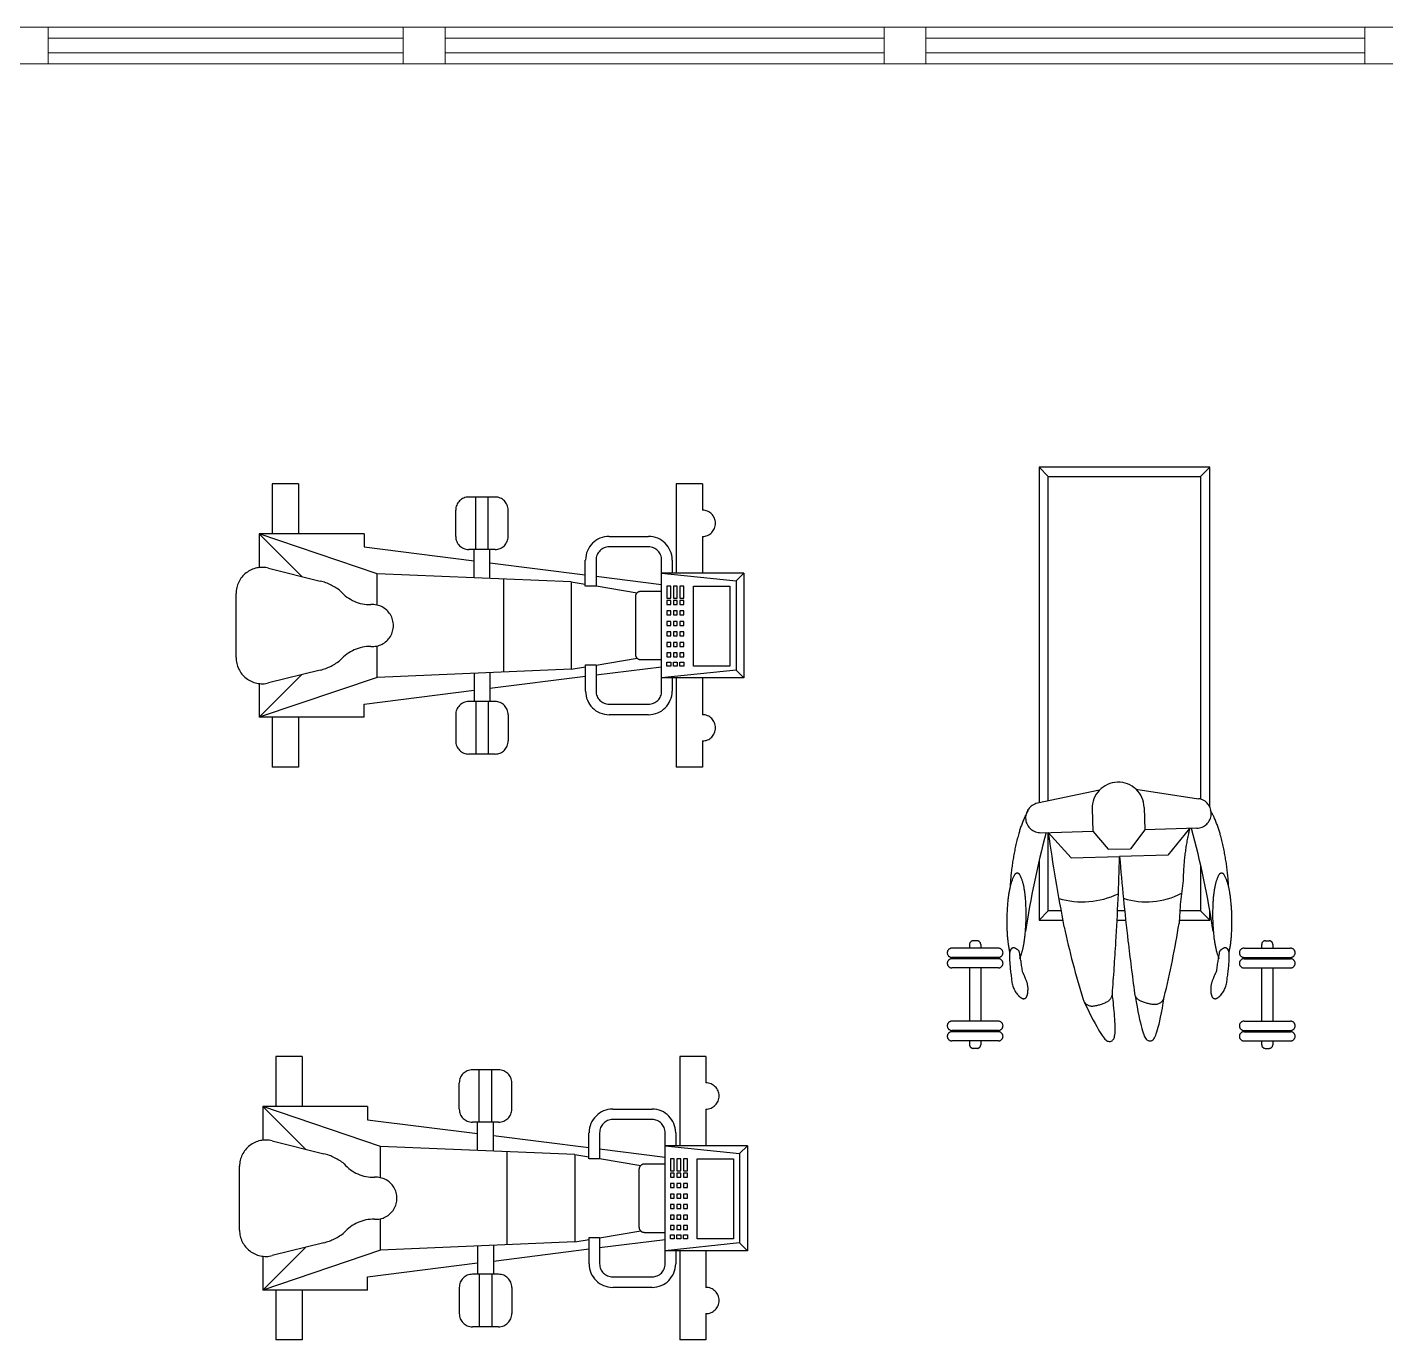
# Model space of a CAD drawing. Header units: millimetres. Extents: x 195.9 to 224.5, y 160.7 to 177.5.
# Drawn here: x 204.42 to 209.99, y 172.1 to 177.49 of the extents above; entities that cross this region are included whole.
import ezdxf

# ---------------------------------------------------------------- set-up
doc = ezdxf.new("R2010")
doc.units = ezdxf.units.MM
doc.linetypes.add('DASHDOT', pattern=[25.4, 12.7, -6.35, 0, -6.35])
doc.layers.add('ARREDI_attrezzature', color=175, linetype='Continuous')
for name, color, linetype, lineweight in [('PROIEZIONI_finissime', 251, 'Continuous', 0), ('SEZIONI_medie', 2, 'Continuous', 20), ('VETRATE_sezioni', 171, 'Continuous', 5)]:
    doc.layers.add(name, color=color, linetype=linetype, lineweight=lineweight)

msp = doc.modelspace()

# ---------------------------------------------------------------- linework, layer by layer
at = {"layer": 'ARREDI_attrezzature', "linetype": 'DASHDOT'}
for p, q in [((208.5656, 175.6825), (208.6037, 175.6444)), ((209.2662, 175.6825), (209.2282, 175.6444)), ((205.5295, 175.6135), (205.4219, 175.6135)), ((205.4219, 175.6135), (205.4219, 175.4092)), ((205.5295, 175.6135), (205.5295, 175.4092)), ((207.1856, 175.6135), (207.0781, 175.6135)), ((207.0781, 175.6135), (207.0781, 175.2479)), ((207.1856, 175.6135), (207.1856, 175.506)), ((206.3355, 175.5598), (206.2279, 175.5598)), ((206.2559, 175.3447), (206.2559, 175.5598)), ((206.3075, 175.3447), (206.3075, 175.5598)), ((206.1742, 175.3984), (206.1742, 175.506)), ((206.3893, 175.3984), (206.3893, 175.506)), ((205.3681, 175.4092), (205.3681, 175.2707)), ((205.7983, 175.4092), (205.3681, 175.4092)), ((205.8515, 175.2456), (205.3681, 175.4092)), ((205.3681, 175.4092), (205.5431, 175.2342)), ((205.7983, 175.4092), (205.7983, 175.3551)), ((206.8033, 175.3984), (206.9647, 175.3984)), ((207.1856, 175.3984), (207.1856, 175.2479)), ((205.7983, 175.3551), (206.2495, 175.2983)), ((206.3355, 175.3447), (206.2279, 175.3447)), ((206.2495, 175.2289), (206.2495, 175.3447)), ((206.314, 175.2262), (206.314, 175.3447)), ((206.9647, 175.3554), (206.8033, 175.3554)), ((206.314, 175.2902), (206.7054, 175.241)), ((206.7054, 175.1941), (206.7054, 175.3016)), ((206.7496, 175.3016), (206.7496, 175.1941)), ((207.0184, 174.7639), (207.0184, 175.3016)), ((207.0614, 175.3016), (207.0614, 175.2479)), ((206.6479, 175.2122), (205.8515, 175.2456)), ((205.8515, 175.1167), (205.8515, 175.2456)), ((206.371, 174.8418), (206.371, 175.2238)), ((206.6479, 175.2122), (206.7054, 175.2026)), ((206.6479, 175.2122), (206.6479, 174.8534)), ((206.7496, 175.1941), (206.7065, 175.1941)), ((206.7496, 175.2354), (207.0184, 175.2016)), ((206.7496, 175.1952), (206.918, 175.1671)), ((207.3556, 175.2479), (207.0184, 175.2479)), ((207.0184, 175.2479), (207.3233, 175.2156)), ((207.3556, 175.2479), (207.3233, 175.2156)), ((207.3233, 175.2156), (207.3233, 174.85)), ((207.3556, 175.2479), (207.3556, 174.8177)), ((205.8515, 174.8199), (205.8515, 174.9489)), ((206.6479, 174.8534), (206.7065, 174.8632)), ((206.7065, 174.8715), (206.7496, 174.8715)), ((206.7065, 174.7639), (206.7065, 174.8715)), ((206.7496, 174.8704), (206.918, 174.8985)), ((206.7496, 174.8715), (206.7496, 174.7639)), ((206.7496, 174.8302), (207.0184, 174.864)), ((205.3681, 174.6564), (205.5431, 174.8314)), ((205.8515, 174.8199), (205.3681, 174.6564)), ((206.6479, 174.8534), (205.8515, 174.8199)), ((206.2495, 174.8367), (206.2495, 174.7209)), ((206.314, 174.8394), (206.314, 174.7209)), ((206.314, 174.7754), (206.7065, 174.8247)), ((207.3233, 174.85), (207.0184, 174.8177)), ((207.3556, 174.8177), (207.0184, 174.8177)), ((207.0614, 174.8177), (207.0614, 174.7639)), ((207.0781, 174.8177), (207.0781, 174.4521)), ((207.1856, 174.8177), (207.1856, 174.6671)), ((207.3556, 174.8177), (207.3233, 174.85)), ((205.3681, 174.7949), (205.3681, 174.6564)), ((205.7983, 174.7105), (206.2495, 174.7672)), ((205.7983, 174.6564), (205.7983, 174.7105)), ((206.3355, 174.7209), (206.2279, 174.7209)), ((206.2559, 174.7209), (206.2559, 174.5058)), ((206.3075, 174.7209), (206.3075, 174.5058)), ((206.8033, 174.7102), (206.9647, 174.7102)), ((205.7983, 174.6564), (205.3681, 174.6564)), ((205.4219, 174.6564), (205.4219, 174.4521)), ((205.5295, 174.6564), (205.5295, 174.4521)), ((206.1742, 174.6671), (206.1742, 174.5596)), ((206.3893, 174.6671), (206.3893, 174.5596)), ((206.9647, 174.6671), (206.8033, 174.6671)), ((207.1856, 174.5596), (207.1856, 174.4521)), ((206.3355, 174.5058), (206.2279, 174.5058)), ((205.5295, 174.4521), (205.4219, 174.4521)), ((207.1856, 174.4521), (207.0781, 174.4521)), ((208.9628, 174.362), (209.2201, 174.3226)), ((208.8136, 174.3577), (208.5589, 174.3038)), ((208.7838, 174.2807), (208.7864, 174.1894)), ((208.9969, 174.2868), (208.9995, 174.1954)), ((208.9995, 174.1954), (208.9408, 174.1176)), ((209.2127, 174.2015), (208.9995, 174.1954)), ((209.1822, 174.2006), (209.0939, 174.0915)), ((208.5732, 174.1833), (208.7864, 174.1894)), ((208.6037, 174.1842), (208.698, 174.0802)), ((208.7864, 174.1894), (208.8494, 174.115)), ((208.698, 174.0802), (208.896, 174.0858)), ((208.8494, 174.115), (208.9408, 174.1176)), ((209.0939, 174.0915), (208.896, 174.0858)), ((208.5656, 173.8242), (208.6037, 173.8623)), ((209.2662, 173.8242), (209.2282, 173.8623)), ((208.399, 173.7097), (208.2086, 173.7097)), ((208.2809, 173.725), (208.2809, 173.7097)), ((208.3114, 173.7402), (208.2962, 173.7402)), ((208.3266, 173.725), (208.3266, 173.7097)), ((209.4062, 173.7097), (209.5966, 173.7097)), ((209.4785, 173.725), (209.4785, 173.7097)), ((209.4938, 173.7402), (209.509, 173.7402)), ((209.5242, 173.725), (209.5242, 173.7097)), ((208.399, 173.6717), (208.2086, 173.6717)), ((208.399, 173.6665), (208.2086, 173.6665)), ((208.2809, 173.6717), (208.2809, 173.6665)), ((208.3266, 173.6717), (208.3266, 173.6665)), ((209.4062, 173.6717), (209.5966, 173.6717)), ((209.4062, 173.6665), (209.5966, 173.6665)), ((209.4785, 173.6717), (209.4785, 173.6665)), ((209.5242, 173.6717), (209.5242, 173.6665)), ((208.399, 173.6284), (208.2086, 173.6284)), ((208.2809, 173.6284), (208.2809, 173.4103)), ((208.3266, 173.6284), (208.3266, 173.4103)), ((209.4062, 173.6284), (209.5966, 173.6284)), ((209.4785, 173.6284), (209.4785, 173.4103)), ((209.5242, 173.6284), (209.5242, 173.4103)), ((208.399, 173.4103), (208.2086, 173.4103)), ((208.399, 173.3722), (208.2086, 173.3722)), ((208.399, 173.367), (208.2086, 173.367)), ((208.2809, 173.3722), (208.2809, 173.367)), ((208.3266, 173.3722), (208.3266, 173.367)), ((209.4062, 173.4103), (209.5966, 173.4103)), ((209.4062, 173.3722), (209.5966, 173.3722)), ((209.4062, 173.367), (209.5966, 173.367)), ((209.4785, 173.3722), (209.4785, 173.367)), ((209.5242, 173.3722), (209.5242, 173.367)), ((208.399, 173.329), (208.2086, 173.329)), ((208.2809, 173.329), (208.2809, 173.3137)), ((208.3266, 173.329), (208.3266, 173.3137)), ((209.4062, 173.329), (209.5966, 173.329)), ((209.4785, 173.329), (209.4785, 173.3137)), ((209.5242, 173.329), (209.5242, 173.3137)), ((205.544, 173.2647), (205.4365, 173.2647)), ((205.4365, 173.2647), (205.4365, 173.0603)), ((205.544, 173.2647), (205.544, 173.0603)), ((207.2002, 173.2647), (207.0927, 173.2647)), ((207.0927, 173.2647), (207.0927, 172.899)), ((207.2002, 173.2647), (207.2002, 173.1571)), ((208.3114, 173.2985), (208.2962, 173.2985)), ((209.4938, 173.2985), (209.509, 173.2985)), ((206.3501, 173.2109), (206.2425, 173.2109)), ((206.2705, 172.9958), (206.2705, 173.2109)), ((206.3221, 172.9958), (206.3221, 173.2109)), ((206.1888, 173.0496), (206.1888, 173.1571)), ((206.4038, 173.0496), (206.4038, 173.1571)), ((205.3827, 173.0603), (205.3827, 172.9218)), ((205.8129, 173.0603), (205.3827, 173.0603)), ((205.8661, 172.8968), (205.3827, 173.0603)), ((205.3827, 173.0603), (205.5577, 172.8854)), ((205.8129, 173.0603), (205.8129, 173.0062)), ((206.8179, 173.0496), (206.9792, 173.0496)), ((207.2002, 173.0496), (207.2002, 172.899)), ((205.8129, 173.0062), (206.264, 172.9495)), ((206.3501, 172.9958), (206.2425, 172.9958)), ((206.264, 172.8801), (206.264, 172.9958)), ((206.3286, 172.8774), (206.3286, 172.9958)), ((206.9792, 173.0066), (206.8179, 173.0066)), ((206.3286, 172.9414), (206.7199, 172.8921)), ((206.7199, 172.8453), (206.7199, 172.9528)), ((206.7641, 172.9528), (206.7641, 172.8453)), ((207.033, 172.4151), (207.033, 172.9528)), ((207.076, 172.9528), (207.076, 172.899)), ((206.6625, 172.8633), (205.8661, 172.8968)), ((205.8661, 172.7679), (205.8661, 172.8968)), ((206.3856, 172.4929), (206.3856, 172.875)), ((206.6625, 172.8633), (206.7199, 172.8537)), ((206.6625, 172.8633), (206.6625, 172.5045)), ((206.7641, 172.8866), (207.033, 172.8528)), ((207.3702, 172.899), (207.033, 172.899)), ((207.033, 172.899), (207.3379, 172.8668)), ((207.3702, 172.899), (207.3379, 172.8668)), ((207.3379, 172.8668), (207.3379, 172.5011)), ((207.3702, 172.899), (207.3702, 172.4689)), ((206.7641, 172.8453), (206.7211, 172.8453)), ((206.7641, 172.8463), (206.9326, 172.8182)), ((205.8661, 172.4711), (205.8661, 172.6)), ((206.7211, 172.5226), (206.7641, 172.5226)), ((206.7211, 172.4151), (206.7211, 172.5226)), ((206.7641, 172.5215), (206.9326, 172.5497)), ((206.7641, 172.5226), (206.7641, 172.4151)), ((205.3827, 172.3075), (205.5577, 172.4825)), ((205.8661, 172.4711), (205.3827, 172.3075)), ((206.6625, 172.5045), (205.8661, 172.4711)), ((206.264, 172.4878), (206.264, 172.3721)), ((206.3286, 172.4905), (206.3286, 172.3721)), ((206.3286, 172.4265), (206.7211, 172.4759)), ((206.6625, 172.5045), (206.7211, 172.5143)), ((206.7641, 172.4813), (207.033, 172.5151)), ((207.3379, 172.5011), (207.033, 172.4689)), ((207.3702, 172.4689), (207.033, 172.4689)), ((207.076, 172.4689), (207.076, 172.4151)), ((207.0927, 172.4689), (207.0927, 172.1032)), ((207.2002, 172.4689), (207.2002, 172.3183)), ((207.3702, 172.4689), (207.3379, 172.5011)), ((205.3827, 172.446), (205.3827, 172.3075)), ((205.8129, 172.3616), (206.264, 172.4184)), ((205.8129, 172.3075), (205.8129, 172.3616)), ((206.3501, 172.3721), (206.2425, 172.3721)), ((206.2705, 172.3721), (206.2705, 172.157)), ((206.3221, 172.3721), (206.3221, 172.157)), ((206.8179, 172.3613), (206.9792, 172.3613)), ((205.8129, 172.3075), (205.3827, 172.3075)), ((205.4365, 172.3075), (205.4365, 172.1032)), ((205.544, 172.3075), (205.544, 172.1032)), ((206.1888, 172.3183), (206.1888, 172.2107)), ((206.4038, 172.3183), (206.4038, 172.2107)), ((206.9792, 172.3183), (206.8179, 172.3183)), ((207.2002, 172.2107), (207.2002, 172.1032)), ((206.3501, 172.157), (206.2425, 172.157)), ((205.544, 172.1032), (205.4365, 172.1032)), ((207.2002, 172.1032), (207.0927, 172.1032))]:
    msp.add_line(p, q, dxfattribs=at)
for points in [[(208.5656, 175.6825), (208.5656, 174.3052)], [(209.2662, 174.288), (209.2662, 175.6825), (208.5656, 175.6825)], [(208.6037, 174.3133), (208.6037, 175.6444), (209.2282, 175.6444), (209.2282, 174.3208)], [(208.6558, 173.8623), (208.6037, 173.8623), (208.6037, 174.1842)], [(208.5656, 174.0674), (208.5656, 173.8242), (208.6629, 173.8242)], [(209.2282, 174.052), (209.2282, 173.8623)], [(208.9169, 173.8623), (208.8878, 173.8623)], [(209.141, 173.8242), (209.2662, 173.8242), (209.2662, 173.8635)], [(209.2282, 173.8623), (209.1431, 173.8623)], [(208.886, 173.8242), (208.9209, 173.8242)], [(208.7513, 173.4886), (208.7615, 173.467), (208.7709, 173.4474), (208.7797, 173.4299), (208.7878, 173.4142), (208.7953, 173.4002), (208.8022, 173.3878), (208.8084, 173.3769), (208.8141, 173.3674), (208.8193, 173.359), (208.824, 173.3519), (208.8282, 173.3458), (208.8321, 173.3406), (208.8358, 173.3365), (208.8393, 173.3331), (208.8426, 173.3306), (208.846, 173.3287), (208.8493, 173.3275), (208.8527, 173.3269), (208.8559, 173.3269), (208.8591, 173.3274), (208.8621, 173.3285), (208.865, 173.3301), (208.8675, 173.3321), (208.8698, 173.3346), (208.8718, 173.3376), (208.8734, 173.3411), (208.8747, 173.345), (208.8758, 173.3496), (208.8766, 173.3547), (208.8772, 173.3604), (208.8775, 173.3668), (208.8777, 173.374), (208.8778, 173.3819), (208.8776, 173.3904), (208.8774, 173.3996), (208.8769, 173.4093), (208.8764, 173.4196), (208.8757, 173.4303), (208.8748, 173.4413), (208.8739, 173.4526), (208.8728, 173.4641), (208.8716, 173.4755), (208.8704, 173.4864), (208.8693, 173.4964), (208.8683, 173.5052), (208.8674, 173.5124), (208.8668, 173.5176), (208.8665, 173.5204)], [(208.96, 173.5137), (208.9638, 173.4901), (208.9676, 173.4687), (208.9712, 173.4495), (208.9747, 173.4321), (208.9781, 173.4166), (208.9813, 173.4028), (208.9843, 173.3906), (208.9872, 173.3799), (208.9898, 173.3704), (208.9924, 173.3623), (208.9948, 173.3552), (208.9971, 173.3492), (208.9995, 173.3442), (209.0019, 173.34), (209.0045, 173.3367), (209.0072, 173.334), (209.0101, 173.3319), (209.0131, 173.3304), (209.0162, 173.3295), (209.0194, 173.3291), (209.0226, 173.3293), (209.0258, 173.33), (209.0288, 173.3313), (209.0317, 173.3331), (209.0344, 173.3355), (209.0369, 173.3384), (209.0394, 173.3421), (209.0417, 173.3467), (209.0441, 173.3522), (209.0465, 173.3588), (209.0491, 173.3665), (209.0517, 173.3756), (209.0546, 173.3861), (209.0576, 173.3981), (209.0608, 173.4117), (209.0642, 173.4271), (209.0677, 173.4444), (209.0713, 173.4636), (209.075, 173.485), (209.0789, 173.5086)]]:
    msp.add_lwpolyline(points, dxfattribs=at)
for points in [[(205.8265, 174.947, 0.220417), (205.7022, 174.8919, -0.109428), (205.6189, 174.8503), (205.4071, 174.7973, -0.487928), (205.2734, 174.9017), (205.2734, 175.1639, -0.487928), (205.4071, 175.2682), (205.6189, 175.2153, -0.109428), (205.7022, 175.1737, 0.220417), (205.8265, 175.1186, -1.073922)], [(205.8411, 172.5981, 0.220417), (205.7168, 172.543, -0.109428), (205.6335, 172.5015), (205.4216, 172.4485, -0.487928), (205.288, 172.5528), (205.288, 172.8151, -0.487928), (205.4216, 172.9194), (205.6335, 172.8664, -0.109428), (205.7168, 172.8249, 0.220417), (205.8411, 172.7698, -1.073922)]]:
    msp.add_lwpolyline(points, format="xyb", close=True, dxfattribs=at)
for points in [[(207.0558, 175.1453), (207.0558, 175.1949), (207.0397, 175.1949), (207.0397, 175.1453)], [(207.0827, 175.1453), (207.0827, 175.1949), (207.0666, 175.1949), (207.0666, 175.1453)], [(207.1096, 175.1453), (207.1096, 175.1949), (207.0934, 175.1949), (207.0934, 175.1453)], [(207.2978, 175.1949), (207.2978, 174.8661), (207.1494, 174.8661), (207.1494, 175.1949)], [(207.0558, 175.1196), (207.0558, 175.1357), (207.0397, 175.1357), (207.0397, 175.1196)], [(207.0558, 175.0766), (207.0558, 175.0927), (207.0397, 175.0927), (207.0397, 175.0766)], [(207.0827, 175.1196), (207.0827, 175.1357), (207.0666, 175.1357), (207.0666, 175.1196)], [(207.0827, 175.0766), (207.0827, 175.0927), (207.0666, 175.0927), (207.0666, 175.0766)], [(207.1096, 175.1196), (207.1096, 175.1357), (207.0934, 175.1357), (207.0934, 175.1196)], [(207.1096, 175.0766), (207.1096, 175.0927), (207.0934, 175.0927), (207.0934, 175.0766)], [(207.0558, 175.0336), (207.0558, 175.0497), (207.0397, 175.0497), (207.0397, 175.0336)], [(207.0827, 175.0336), (207.0827, 175.0497), (207.0666, 175.0497), (207.0666, 175.0336)], [(207.1096, 175.0336), (207.1096, 175.0497), (207.0934, 175.0497), (207.0934, 175.0336)], [(207.0558, 174.9905), (207.0558, 175.0067), (207.0397, 175.0067), (207.0397, 174.9905)], [(207.0827, 174.9905), (207.0827, 175.0067), (207.0666, 175.0067), (207.0666, 174.9905)], [(207.1096, 174.9905), (207.1096, 175.0067), (207.0934, 175.0067), (207.0934, 174.9905)], [(207.0558, 174.9475), (207.0558, 174.9637), (207.0397, 174.9637), (207.0397, 174.9475)], [(207.0558, 174.9045), (207.0558, 174.9206), (207.0397, 174.9206), (207.0397, 174.9045)], [(207.0827, 174.9475), (207.0827, 174.9637), (207.0666, 174.9637), (207.0666, 174.9475)], [(207.0827, 174.9045), (207.0827, 174.9206), (207.0666, 174.9206), (207.0666, 174.9045)], [(207.1096, 174.9475), (207.1096, 174.9637), (207.0934, 174.9637), (207.0934, 174.9475)], [(207.1096, 174.9045), (207.1096, 174.9206), (207.0934, 174.9206), (207.0934, 174.9045)], [(207.0558, 174.8822), (207.0558, 174.8661), (207.0397, 174.8661), (207.0397, 174.8822)], [(207.0827, 174.8822), (207.0827, 174.8661), (207.0666, 174.8661), (207.0666, 174.8822)], [(207.1096, 174.8822), (207.1096, 174.8661), (207.0934, 174.8661), (207.0934, 174.8822)], [(207.0704, 172.7964), (207.0704, 172.846), (207.0542, 172.846), (207.0542, 172.7964)], [(207.0973, 172.7964), (207.0973, 172.846), (207.0811, 172.846), (207.0811, 172.7964)], [(207.1241, 172.7964), (207.1241, 172.846), (207.108, 172.846), (207.108, 172.7964)], [(207.3124, 172.846), (207.3124, 172.5172), (207.164, 172.5172), (207.164, 172.846)], [(207.0704, 172.7707), (207.0704, 172.7869), (207.0542, 172.7869), (207.0542, 172.7707)], [(207.0704, 172.7277), (207.0704, 172.7439), (207.0542, 172.7439), (207.0542, 172.7277)], [(207.0973, 172.7707), (207.0973, 172.7869), (207.0811, 172.7869), (207.0811, 172.7707)], [(207.0973, 172.7277), (207.0973, 172.7439), (207.0811, 172.7439), (207.0811, 172.7277)], [(207.1241, 172.7707), (207.1241, 172.7869), (207.108, 172.7869), (207.108, 172.7707)], [(207.1241, 172.7277), (207.1241, 172.7439), (207.108, 172.7439), (207.108, 172.7277)], [(207.0704, 172.6847), (207.0704, 172.7008), (207.0542, 172.7008), (207.0542, 172.6847)], [(207.0973, 172.6847), (207.0973, 172.7008), (207.0811, 172.7008), (207.0811, 172.6847)], [(207.1241, 172.6847), (207.1241, 172.7008), (207.108, 172.7008), (207.108, 172.6847)], [(207.0704, 172.6417), (207.0704, 172.6578), (207.0542, 172.6578), (207.0542, 172.6417)], [(207.0973, 172.6417), (207.0973, 172.6578), (207.0811, 172.6578), (207.0811, 172.6417)], [(207.1241, 172.6417), (207.1241, 172.6578), (207.108, 172.6578), (207.108, 172.6417)], [(207.0704, 172.5987), (207.0704, 172.6148), (207.0542, 172.6148), (207.0542, 172.5987)], [(207.0973, 172.5987), (207.0973, 172.6148), (207.0811, 172.6148), (207.0811, 172.5987)], [(207.1241, 172.5987), (207.1241, 172.6148), (207.108, 172.6148), (207.108, 172.5987)], [(207.0704, 172.5557), (207.0704, 172.5718), (207.0542, 172.5718), (207.0542, 172.5557)], [(207.0704, 172.5334), (207.0704, 172.5172), (207.0542, 172.5172), (207.0542, 172.5334)], [(207.0973, 172.5557), (207.0973, 172.5718), (207.0811, 172.5718), (207.0811, 172.5557)], [(207.0973, 172.5334), (207.0973, 172.5172), (207.0811, 172.5172), (207.0811, 172.5334)], [(207.1241, 172.5557), (207.1241, 172.5718), (207.108, 172.5718), (207.108, 172.5557)], [(207.1241, 172.5334), (207.1241, 172.5172), (207.108, 172.5172), (207.108, 172.5334)]]:
    msp.add_lwpolyline(points, close=True, dxfattribs=at)
for points in [[(207.0184, 175.1726), (206.9324, 175.1726, 0.414214), (206.9109, 175.1511), (206.9109, 174.9145, 0.414214), (206.9324, 174.893), (207.0184, 174.893)], [(208.5223, 174.2745, 0.04273), (208.5045, 174.2412, 0.034007), (208.4813, 174.1751, 0.024684), (208.4604, 174.0811, 0.024684), (208.4487, 173.9855, 0.010546), (208.4476, 173.9638, 0.001169)], [(209.268, 174.2745, -0.04273), (209.2858, 174.2412, -0.034007), (209.3089, 174.1751, -0.024684), (209.3299, 174.0811, -0.024684), (209.3415, 173.9855, -0.010546), (209.3426, 173.9638, -0.001169)], [(209.1404, 173.8103, -0.028714), (209.1567, 173.9878, -0.024684), (209.1626, 174.084, -0.024684), (209.1781, 174.1791, -0.010782), (209.1832, 174.2007, -0.058167)], [(208.4766, 174.017, 0.279693), (208.4655, 174.0105, 0.06699), (208.4476, 173.9638, 0.030829), (208.4384, 173.9099, 0.02227), (208.4337, 173.8344, 0.02227), (208.4357, 173.7588, 0.038134), (208.4456, 173.692, 0.06699)], [(208.4864, 173.6678, 0.050728), (208.4988, 173.7036, 0.030829), (208.508, 173.7575, 0.02227), (208.5127, 173.833, 0.02227), (208.5107, 173.9086, 0.030829), (208.5035, 173.9628, 0.06699), (208.4874, 174.0101, 0.279693), (208.4766, 174.017, 0.279693)], [(209.3038, 173.6678, -0.050728), (209.2915, 173.7036, -0.030829), (209.2823, 173.7575, -0.02227), (209.2775, 173.833, -0.02227), (209.2795, 173.9086, -0.030829), (209.2867, 173.9628, -0.06699), (209.3028, 174.0101, -0.279693), (209.3136, 174.017, -0.279693)], [(209.3136, 174.017, -0.279693), (209.3248, 174.0105, -0.06699), (209.3426, 173.9638, -0.030829), (209.3518, 173.9099, -0.02227), (209.3565, 173.8344, -0.02227), (209.3545, 173.7588, -0.038134), (209.3447, 173.692, -0.06699)], [(208.4529, 173.5874, -0.039232), (208.4443, 173.6823, -0.097452), (208.4493, 173.703, -0.202486), (208.4571, 173.7102, -0.202486), (208.4677, 173.7095, -0.097452), (208.4846, 173.6965, -0.014859), (208.4982, 173.612, -0.041373), (208.5107, 173.584, -0.121832), (208.5207, 173.5376, -0.046594)], [(209.3373, 173.5874, 0.039232), (209.3459, 173.6823, 0.097452), (209.3409, 173.703, 0.202486), (209.3331, 173.7102, 0.202486), (209.3225, 173.7095, 0.097452), (209.3056, 173.6965, 0.014859), (209.292, 173.612, 0.041373), (209.2795, 173.584, 0.121832), (209.2695, 173.5376, 0.046594)], [(208.5072, 173.5032, -0.202486), (208.4966, 173.5038, -0.097452), (208.4797, 173.5168, -0.181375), (208.4529, 173.5874, -0.041373)], [(209.283, 173.5032, 0.202486), (209.2936, 173.5038, 0.097452), (209.3105, 173.5168, 0.181375), (209.3373, 173.5874, 0.041373)], [(208.5199, 173.5375, -0.127067), (208.515, 173.5103, -0.202486), (208.5072, 173.5032, -0.202486)], [(209.2703, 173.5375, 0.127067), (209.2752, 173.5103, 0.202486), (209.283, 173.5032, 0.202486)], [(207.033, 172.8237), (206.947, 172.8237, 0.414214), (206.9255, 172.8022), (206.9255, 172.5656, 0.414214), (206.947, 172.5441), (207.033, 172.5441)]]:
    msp.add_lwpolyline(points, format="xyb", dxfattribs=at)
for centre, radius, start, end in [((206.2279, 175.506), 0.0538, 90, 180), ((206.3355, 175.506), 0.0538, 0, 90), ((207.1856, 175.4522), 0.0538, 270, 90), ((206.2279, 175.3984), 0.0538, 180, 270), ((206.3355, 175.3984), 0.0538, 270, 0), ((206.8033, 175.3016), 0.0968, 90, 180), ((206.9647, 175.3016), 0.0968, 0, 90), ((206.8033, 175.3016), 0.0538, 90, 180), ((206.9647, 175.3016), 0.0538, 0, 90), ((206.8033, 174.7639), 0.0968, 180, 270), ((206.8033, 174.7639), 0.0538, 180, 270), ((206.9647, 174.7639), 0.0968, 270, 0), ((206.9647, 174.7639), 0.0538, 270, 0), ((206.2279, 174.6671), 0.0538, 90, 180), ((206.3355, 174.6671), 0.0538, 360, 90), ((207.1856, 174.6134), 0.0538, 270, 90), ((206.2279, 174.5596), 0.0538, 180, 270), ((206.3355, 174.5596), 0.0538, 270, 360), ((208.8903, 174.2837), 0.1066, 1.6311, 181.6311), ((208.5715, 174.2442), 0.0609, 101.959, 271.6311), ((209.2109, 174.2624), 0.0609, 271.6311, 81.3033), ((205.4905, 173.1991), 3.8337, 8.6801, 15.1472), ((212.2997, 173.1991), 3.8337, 165.1157, 171.3199), ((215.897, 175.1997), 7.3637, 187.92723, 190.97899), ((198.0013, 174.3707), 10.8984, 356.65615, 358.50224), ((219.7568, 174.9902), 10.8984, 184.76002, 186.59125), ((208.7427, 174.2465), 0.3469, 253.9078, 295.2875), ((209.0057, 174.2127), 0.3131, 252.5158, 297.3643), ((205.3547, 174.4186), 3.8337, 346.2687, 350.8773), ((212.4126, 174.6196), 3.8337, 192.3849, 196.9936), ((208.2086, 173.6907), 0.019, 90, 270), ((208.2962, 173.725), 0.0152, 90, 180), ((208.3114, 173.725), 0.0152, 0, 90), ((208.399, 173.6907), 0.019, 270, 90), ((174.6782, 175.9629), 34.2754, 355.91587, 356.27306), ((231.2541, 176.4346), 22.4858, 186.88453, 187.43621), ((209.4062, 173.6907), 0.019, 90, 270), ((209.4938, 173.725), 0.0152, 90, 180), ((209.509, 173.725), 0.0152, 0, 90), ((209.5966, 173.6907), 0.019, 270, 90), ((208.2086, 173.6475), 0.019, 90, 270), ((208.399, 173.6475), 0.019, 270, 90), ((209.4062, 173.6475), 0.019, 90, 270), ((209.5966, 173.6475), 0.019, 270, 90), ((208.9951, 173.5295), 0.0381, 187.7295, 244.106), ((208.7827, 173.5102), 0.0381, 196.9936, 275.9593), ((208.7702, 173.6295), 0.158, 275.9593, 299.1563), ((208.8286, 173.5248), 0.0381, 299.1563, 355.5328), ((209.0475, 173.6374), 0.158, 244.106, 267.303), ((209.0419, 173.5176), 0.0381, 267.303, 346.2687), ((208.2086, 173.3912), 0.019, 90, 270), ((208.2086, 173.348), 0.019, 90, 270), ((208.399, 173.3912), 0.019, 270, 90), ((208.399, 173.348), 0.019, 270, 90), ((209.4062, 173.3912), 0.019, 90, 270), ((209.4062, 173.348), 0.019, 90, 270), ((209.5966, 173.3912), 0.019, 270, 90), ((209.5966, 173.348), 0.019, 270, 90), ((208.2962, 173.3137), 0.0152, 180, 270), ((208.3114, 173.3137), 0.0152, 270, 0), ((209.4938, 173.3137), 0.0152, 180, 270), ((209.509, 173.3137), 0.0152, 270, 0), ((206.2425, 173.1571), 0.0538, 90, 180), ((206.3501, 173.1571), 0.0538, 0, 90), ((207.2002, 173.1034), 0.0538, 270, 90), ((206.2425, 173.0496), 0.0538, 180, 270), ((206.3501, 173.0496), 0.0538, 270, 0), ((206.8179, 172.9528), 0.0968, 90, 180), ((206.9792, 172.9528), 0.0968, 0, 90), ((206.8179, 172.9528), 0.0538, 90, 180), ((206.9792, 172.9528), 0.0538, 0, 90), ((206.8179, 172.4151), 0.0968, 180, 270), ((206.8179, 172.4151), 0.0538, 180, 270), ((206.9792, 172.4151), 0.0968, 270, 0), ((206.9792, 172.4151), 0.0538, 270, 0), ((206.2425, 172.3183), 0.0538, 90, 180), ((206.3501, 172.3183), 0.0538, 360, 90), ((207.2002, 172.2645), 0.0538, 270, 90), ((206.2425, 172.2107), 0.0538, 180, 270), ((206.3501, 172.2107), 0.0538, 270, 360)]:
    msp.add_arc(centre, radius, start, end, dxfattribs=at)
at = {"layer": 'PROIEZIONI_finissime'}
for points in [[(205.9588, 177.4871), (204.5029, 177.4871)], [(209.9017, 177.4871), (206.1305, 177.4871)], [(205.9588, 177.3371), (204.5029, 177.3371)], [(209.9017, 177.3371), (206.1305, 177.3371)]]:
    msp.add_lwpolyline(points, dxfattribs=at)
at = {"layer": 'SEZIONI_medie'}
for points in [[(204.3312, 177.3371), (204.3312, 177.4871), (204.5029, 177.4871), (204.5029, 177.3371)], [(205.9588, 177.3371), (205.9588, 177.4871), (206.1305, 177.4871), (206.1305, 177.3371)], [(208.102, 177.3371), (208.102, 177.4871), (207.9302, 177.4871), (207.9302, 177.3371)], [(209.9017, 177.3371), (209.9017, 177.4871), (210.0734, 177.4871), (210.0734, 177.3371)]]:
    msp.add_lwpolyline(points, close=True, dxfattribs=at)
at = {"layer": 'VETRATE_sezioni', "linetype": 'Continuous', "ltscale": 0.25}
for p, q in [((205.9588, 177.4421), (204.5029, 177.4421)), ((207.9302, 177.4421), (206.1305, 177.4421)), ((209.9017, 177.4421), (208.102, 177.4421)), ((205.9588, 177.3821), (204.5029, 177.3821)), ((207.9302, 177.3821), (206.1305, 177.3821)), ((209.9017, 177.3821), (208.102, 177.3821))]:
    msp.add_line(p, q, dxfattribs=at)

doc.saveas('drawing.dxf')
